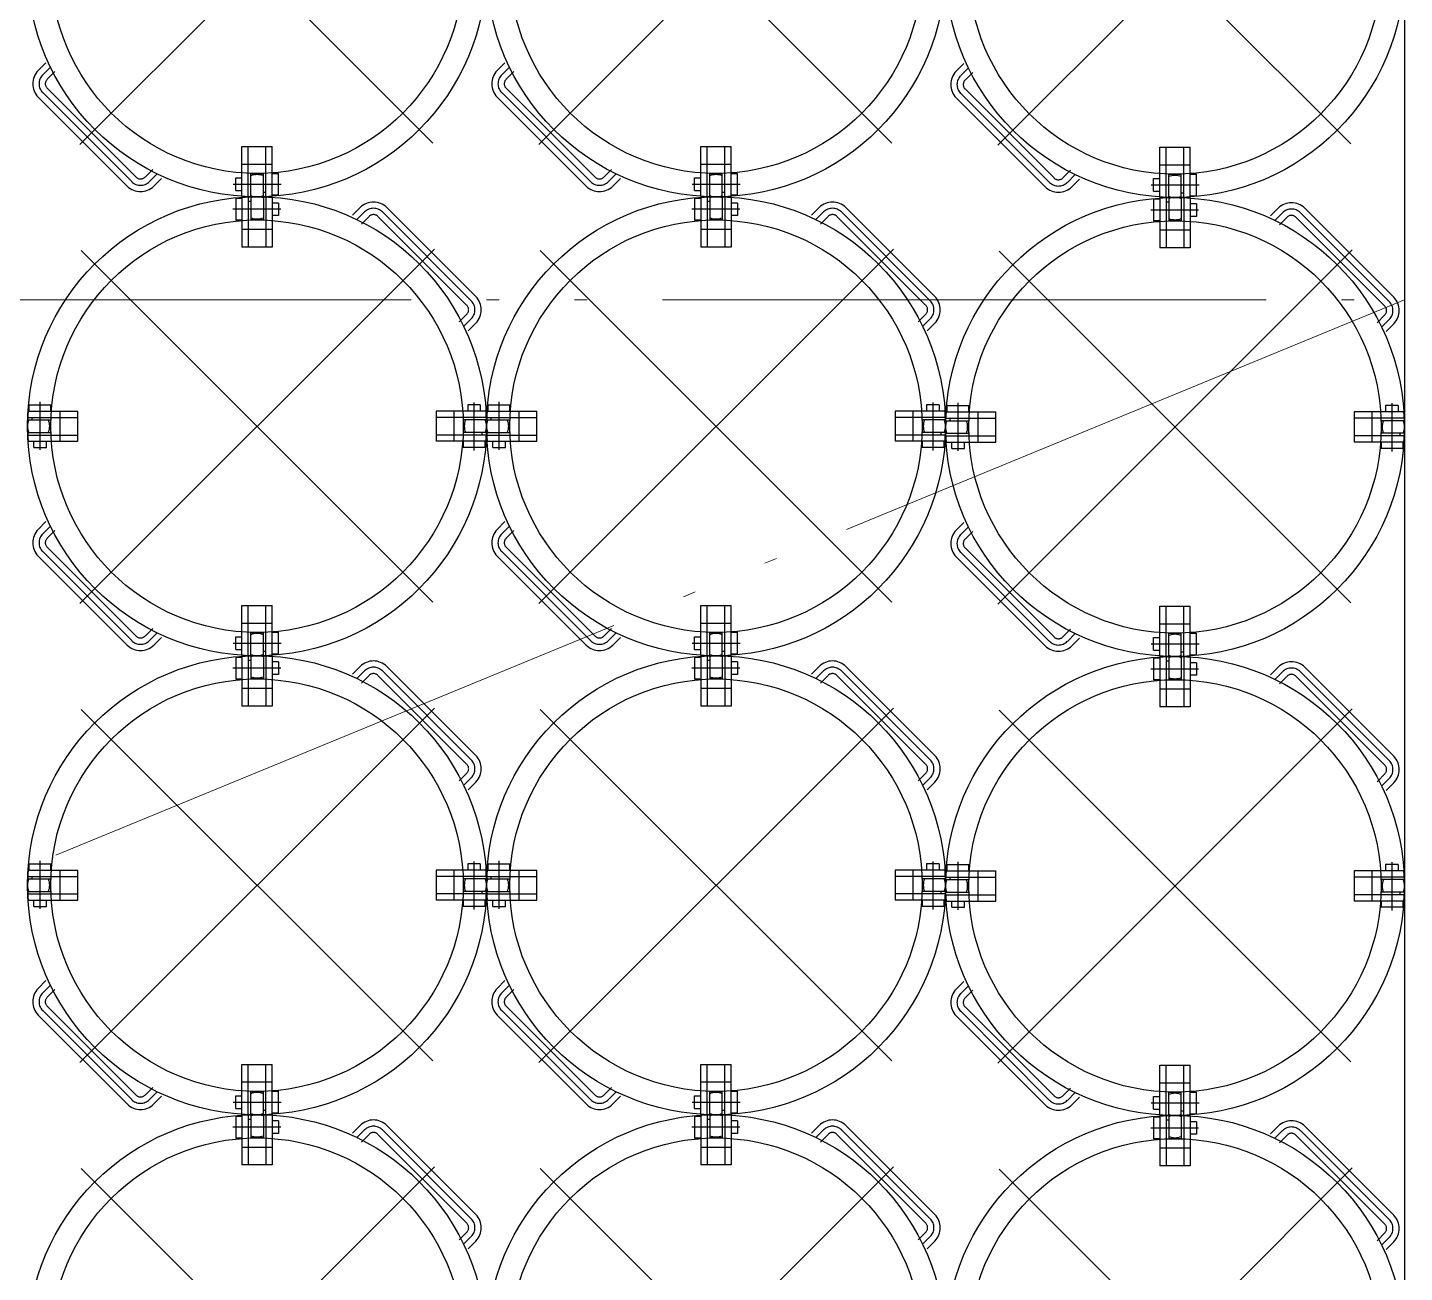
# Model space of a CAD drawing. Header units: millimetres. Extents: x 2185 to 8290, y 601 to 2456.
# Drawn here: x 6667.5 to 6678.45, y 1484.63 to 1494.53 of the extents above; entities that cross this region are included whole.
import ezdxf

# ---------------------------------------------------------------- set-up
doc = ezdxf.new("R2010")
doc.units = ezdxf.units.MM
doc.linetypes.add('ACAD_ISO05W100', pattern=[33, 24, -3, 0, -3, 0, -3])
doc.linetypes.add('CENTER2', pattern=[28.575, 19.05, -3.175, 3.175, -3.175])
doc.layers.add('НОВЫЙ', color=7, linetype='Continuous')
doc.layers.add('ТХ', color=7, linetype='Continuous')
doc.layers.add('размеры', color=82, linetype='Continuous', lineweight=25)

msp = doc.modelspace()

# ---------------------------------------------------------------- linework, layer by layer
at = {"layer": 'НОВЫЙ', "color": 3, "linetype": 'CENTER2'}
for p, q in [((6667.915, 1493.598), (6670.735, 1496.417)), ((6670.723, 1493.61), (6667.927, 1496.406)), ((6671.565, 1493.598), (6674.385, 1496.417)), ((6674.373, 1493.61), (6671.577, 1496.406)), ((6675.215, 1493.592), (6678.035, 1496.411)), ((6678.023, 1493.603), (6675.227, 1496.4)), ((6667.915, 1489.948), (6670.735, 1492.767)), ((6670.723, 1489.96), (6667.927, 1492.756)), ((6671.565, 1489.948), (6674.385, 1492.767)), ((6674.373, 1489.96), (6671.577, 1492.756)), ((6675.215, 1489.942), (6678.035, 1492.761)), ((6678.023, 1489.953), (6675.227, 1492.75)), ((6667.915, 1486.298), (6670.735, 1489.117)), ((6670.723, 1486.31), (6667.927, 1489.106)), ((6671.565, 1486.298), (6674.385, 1489.117)), ((6674.373, 1486.31), (6671.577, 1489.106)), ((6675.215, 1486.292), (6678.035, 1489.111)), ((6678.023, 1486.303), (6675.227, 1489.1)), ((6667.915, 1482.648), (6670.735, 1485.467)), ((6670.723, 1482.66), (6667.927, 1485.456)), ((6671.565, 1482.648), (6674.385, 1485.467)), ((6674.373, 1482.66), (6671.577, 1485.456)), ((6675.215, 1482.642), (6678.035, 1485.461)), ((6678.023, 1482.653), (6675.227, 1485.45))]:
    msp.add_line(p, q, dxfattribs=at)
at = {"layer": 'НОВЫЙ', "color": 121, "linetype": 'CENTER2', "ltscale": 0.5}
for p, q in [((6667.585, 1494.187), (6667.646, 1494.249)), ((6671.235, 1494.187), (6671.296, 1494.249)), ((6674.885, 1494.181), (6674.946, 1494.242)), ((6667.621, 1494.152), (6667.682, 1494.213)), ((6667.656, 1494.117), (6667.717, 1494.178)), ((6671.271, 1494.152), (6671.332, 1494.213)), ((6671.306, 1494.117), (6671.367, 1494.178)), ((6674.921, 1494.146), (6674.982, 1494.207)), ((6674.956, 1494.111), (6675.017, 1494.172)), ((6668.363, 1493.339), (6667.656, 1494.046)), ((6672.013, 1493.339), (6671.306, 1494.046)), ((6675.663, 1493.333), (6674.956, 1494.04)), ((6668.292, 1493.268), (6667.585, 1493.975)), ((6668.328, 1493.304), (6667.621, 1494.011)), ((6671.942, 1493.268), (6671.235, 1493.975)), ((6671.978, 1493.304), (6671.271, 1494.011)), ((6675.592, 1493.262), (6674.885, 1493.969)), ((6675.628, 1493.297), (6674.921, 1494.005)), ((6668.434, 1493.339), (6668.495, 1493.4)), ((6668.469, 1493.304), (6668.53, 1493.365)), ((6672.084, 1493.339), (6672.145, 1493.4)), ((6672.119, 1493.304), (6672.18, 1493.365)), ((6675.734, 1493.333), (6675.795, 1493.394)), ((6668.504, 1493.268), (6668.566, 1493.329)), ((6672.154, 1493.268), (6672.216, 1493.329)), ((6675.769, 1493.297), (6675.83, 1493.359)), ((6675.804, 1493.262), (6675.866, 1493.323)), ((6670.145, 1493.097), (6670.084, 1493.036)), ((6670.18, 1493.062), (6670.119, 1493.001)), ((6671.029, 1492.355), (6670.322, 1493.062)), ((6671.064, 1492.39), (6670.357, 1493.097)), ((6673.795, 1493.097), (6673.734, 1493.036)), ((6673.83, 1493.062), (6673.769, 1493.001)), ((6674.679, 1492.355), (6673.972, 1493.062)), ((6674.714, 1492.39), (6674.007, 1493.097)), ((6677.445, 1493.091), (6677.384, 1493.03)), ((6677.48, 1493.056), (6677.419, 1492.995)), ((6678.329, 1492.349), (6677.622, 1493.056)), ((6678.364, 1492.384), (6677.657, 1493.091)), ((6670.216, 1493.026), (6670.155, 1492.965)), ((6670.994, 1492.319), (6670.286, 1493.026)), ((6673.866, 1493.026), (6673.805, 1492.965)), ((6674.644, 1492.319), (6673.936, 1493.026)), ((6677.516, 1493.02), (6677.455, 1492.959)), ((6678.294, 1492.313), (6677.586, 1493.02)), ((6670.994, 1492.249), (6670.932, 1492.187)), ((6671.029, 1492.213), (6670.968, 1492.152)), ((6671.064, 1492.178), (6671.003, 1492.117)), ((6674.644, 1492.249), (6674.582, 1492.187)), ((6674.679, 1492.213), (6674.618, 1492.152)), ((6674.714, 1492.178), (6674.653, 1492.117)), ((6678.294, 1492.243), (6678.232, 1492.181)), ((6678.329, 1492.207), (6678.268, 1492.146)), ((6678.364, 1492.172), (6678.303, 1492.111)), ((6667.585, 1490.537), (6667.646, 1490.599)), ((6667.621, 1490.502), (6667.682, 1490.563)), ((6667.656, 1490.467), (6667.717, 1490.528)), ((6671.235, 1490.537), (6671.296, 1490.599)), ((6671.271, 1490.502), (6671.332, 1490.563)), ((6671.306, 1490.467), (6671.367, 1490.528)), ((6674.885, 1490.531), (6674.946, 1490.592)), ((6674.921, 1490.496), (6674.982, 1490.557)), ((6674.956, 1490.461), (6675.017, 1490.522)), ((6668.292, 1489.618), (6667.585, 1490.325)), ((6668.328, 1489.654), (6667.621, 1490.361)), ((6668.363, 1489.689), (6667.656, 1490.396)), ((6671.942, 1489.618), (6671.235, 1490.325)), ((6671.978, 1489.654), (6671.271, 1490.361)), ((6672.013, 1489.689), (6671.306, 1490.396)), ((6675.592, 1489.612), (6674.885, 1490.319)), ((6675.628, 1489.647), (6674.921, 1490.355)), ((6675.663, 1489.683), (6674.956, 1490.39)), ((6668.434, 1489.689), (6668.495, 1489.75)), ((6672.084, 1489.689), (6672.145, 1489.75)), ((6668.469, 1489.654), (6668.53, 1489.715)), ((6668.504, 1489.618), (6668.566, 1489.679)), ((6672.119, 1489.654), (6672.18, 1489.715)), ((6672.154, 1489.618), (6672.216, 1489.679)), ((6675.734, 1489.683), (6675.795, 1489.744)), ((6675.769, 1489.647), (6675.83, 1489.709)), ((6675.804, 1489.612), (6675.866, 1489.673)), ((6670.145, 1489.447), (6670.084, 1489.386)), ((6671.064, 1488.74), (6670.357, 1489.447)), ((6673.795, 1489.447), (6673.734, 1489.386)), ((6674.714, 1488.74), (6674.007, 1489.447)), ((6677.445, 1489.441), (6677.384, 1489.38)), ((6678.364, 1488.734), (6677.657, 1489.441)), ((6670.18, 1489.412), (6670.119, 1489.351)), ((6670.216, 1489.376), (6670.155, 1489.315)), ((6670.994, 1488.669), (6670.286, 1489.376)), ((6671.029, 1488.705), (6670.322, 1489.412)), ((6673.83, 1489.412), (6673.769, 1489.351)), ((6673.866, 1489.376), (6673.805, 1489.315)), ((6674.644, 1488.669), (6673.936, 1489.376)), ((6674.679, 1488.705), (6673.972, 1489.412)), ((6677.48, 1489.406), (6677.419, 1489.345)), ((6677.516, 1489.37), (6677.455, 1489.309)), ((6678.294, 1488.663), (6677.586, 1489.37)), ((6678.329, 1488.699), (6677.622, 1489.406)), ((6670.994, 1488.599), (6670.932, 1488.537)), ((6671.029, 1488.563), (6670.968, 1488.502)), ((6674.644, 1488.599), (6674.582, 1488.537)), ((6674.679, 1488.563), (6674.618, 1488.502)), ((6678.294, 1488.593), (6678.232, 1488.531)), ((6678.329, 1488.557), (6678.268, 1488.496)), ((6671.064, 1488.528), (6671.003, 1488.467)), ((6674.714, 1488.528), (6674.653, 1488.467)), ((6678.364, 1488.522), (6678.303, 1488.461)), ((6667.585, 1486.887), (6667.646, 1486.949)), ((6667.621, 1486.852), (6667.682, 1486.913)), ((6671.235, 1486.887), (6671.296, 1486.949)), ((6671.271, 1486.852), (6671.332, 1486.913)), ((6674.885, 1486.881), (6674.946, 1486.942)), ((6674.921, 1486.846), (6674.982, 1486.907)), ((6667.656, 1486.817), (6667.717, 1486.878)), ((6671.306, 1486.817), (6671.367, 1486.878)), ((6674.956, 1486.811), (6675.017, 1486.872)), ((6668.328, 1486.004), (6667.621, 1486.711)), ((6668.363, 1486.039), (6667.656, 1486.746)), ((6671.978, 1486.004), (6671.271, 1486.711)), ((6672.013, 1486.039), (6671.306, 1486.746)), ((6675.628, 1485.997), (6674.921, 1486.705)), ((6675.663, 1486.033), (6674.956, 1486.74)), ((6668.292, 1485.968), (6667.585, 1486.675)), ((6671.942, 1485.968), (6671.235, 1486.675)), ((6675.592, 1485.962), (6674.885, 1486.669)), ((6668.434, 1486.039), (6668.495, 1486.1)), ((6668.469, 1486.004), (6668.53, 1486.065)), ((6668.504, 1485.968), (6668.566, 1486.029)), ((6672.084, 1486.039), (6672.145, 1486.1)), ((6672.119, 1486.004), (6672.18, 1486.065)), ((6672.154, 1485.968), (6672.216, 1486.029)), ((6675.734, 1486.033), (6675.795, 1486.094)), ((6675.769, 1485.997), (6675.83, 1486.059)), ((6675.804, 1485.962), (6675.866, 1486.023)), ((6670.145, 1485.797), (6670.084, 1485.736)), ((6670.18, 1485.762), (6670.119, 1485.701)), ((6670.216, 1485.726), (6670.155, 1485.665)), ((6670.994, 1485.019), (6670.286, 1485.726)), ((6671.029, 1485.055), (6670.322, 1485.762)), ((6671.064, 1485.09), (6670.357, 1485.797)), ((6673.795, 1485.797), (6673.734, 1485.736)), ((6673.83, 1485.762), (6673.769, 1485.701)), ((6673.866, 1485.726), (6673.805, 1485.665)), ((6674.644, 1485.019), (6673.936, 1485.726)), ((6674.679, 1485.055), (6673.972, 1485.762)), ((6674.714, 1485.09), (6674.007, 1485.797)), ((6677.445, 1485.791), (6677.384, 1485.73)), ((6677.48, 1485.756), (6677.419, 1485.695)), ((6677.516, 1485.72), (6677.455, 1485.659)), ((6678.294, 1485.013), (6677.586, 1485.72)), ((6678.329, 1485.049), (6677.622, 1485.756)), ((6678.364, 1485.084), (6677.657, 1485.791)), ((6670.994, 1484.949), (6670.932, 1484.887)), ((6674.644, 1484.949), (6674.582, 1484.887)), ((6678.294, 1484.943), (6678.232, 1484.881)), ((6671.029, 1484.913), (6670.968, 1484.852)), ((6671.064, 1484.878), (6671.003, 1484.817)), ((6674.679, 1484.913), (6674.618, 1484.852)), ((6674.714, 1484.878), (6674.653, 1484.817)), ((6678.329, 1484.907), (6678.268, 1484.846)), ((6678.364, 1484.872), (6678.303, 1484.811))]:
    msp.add_line(p, q, dxfattribs=at)
at = {"layer": 'НОВЫЙ', "color": 121, "linetype": 'CENTER2', "ltscale": 0.1}
for p, q in [((6669.136, 1493.283), (6669.518, 1493.283)), ((6672.786, 1493.283), (6673.168, 1493.283)), ((6676.436, 1493.277), (6676.818, 1493.277)), ((6669.513, 1493.083), (6669.132, 1493.083)), ((6673.163, 1493.083), (6672.782, 1493.083)), ((6676.813, 1493.077), (6676.432, 1493.077)), ((6667.6, 1491.169), (6667.6, 1491.551)), ((6671.05, 1491.546), (6671.05, 1491.165)), ((6671.25, 1491.169), (6671.25, 1491.551)), ((6674.7, 1491.546), (6674.7, 1491.165)), ((6674.9, 1491.163), (6674.9, 1491.545)), ((6678.35, 1491.54), (6678.35, 1491.158)), ((6669.136, 1489.633), (6669.518, 1489.633)), ((6672.786, 1489.633), (6673.168, 1489.633)), ((6676.436, 1489.627), (6676.818, 1489.627)), ((6669.513, 1489.433), (6669.132, 1489.433)), ((6673.163, 1489.433), (6672.782, 1489.433)), ((6676.813, 1489.427), (6676.432, 1489.427)), ((6667.6, 1487.519), (6667.6, 1487.901)), ((6671.05, 1487.896), (6671.05, 1487.515)), ((6671.25, 1487.519), (6671.25, 1487.901)), ((6674.7, 1487.896), (6674.7, 1487.515)), ((6674.9, 1487.513), (6674.9, 1487.895)), ((6678.35, 1487.89), (6678.35, 1487.508)), ((6669.136, 1485.983), (6669.518, 1485.983)), ((6672.786, 1485.983), (6673.168, 1485.983)), ((6676.436, 1485.977), (6676.818, 1485.977)), ((6669.513, 1485.783), (6669.132, 1485.783)), ((6673.163, 1485.783), (6672.782, 1485.783)), ((6676.813, 1485.777), (6676.432, 1485.777))]:
    msp.add_line(p, q, dxfattribs=at)
at = {"layer": 'НОВЫЙ', "color": 121, "linetype": 'CENTER2', "ltscale": 0.5}
for centre, radius, start, end in [((6667.691, 1494.081), 0.15, 135, 225), ((6667.691, 1494.081), 0.1, 135, 225), ((6671.341, 1494.081), 0.15, 135, 225), ((6671.341, 1494.081), 0.1, 135, 225), ((6674.991, 1494.075), 0.15, 135, 225), ((6674.991, 1494.075), 0.1, 135, 225), ((6667.691, 1494.081), 0.05, 135, 225), ((6671.341, 1494.081), 0.05, 135, 225), ((6674.991, 1494.075), 0.05, 135, 225), ((6668.398, 1493.374), 0.15, 225, 315), ((6668.398, 1493.374), 0.1, 225, 315), ((6668.398, 1493.374), 0.05, 225, 315), ((6672.048, 1493.374), 0.15, 225, 315), ((6672.048, 1493.374), 0.1, 225, 315), ((6672.048, 1493.374), 0.05, 225, 315), ((6675.698, 1493.368), 0.15, 225, 315), ((6675.698, 1493.368), 0.1, 225, 315), ((6675.698, 1493.368), 0.05, 225, 315), ((6670.251, 1492.991), 0.15, 45, 135), ((6673.901, 1492.991), 0.15, 45, 135), ((6670.251, 1492.991), 0.1, 45, 135), ((6670.251, 1492.991), 0.05, 45, 135), ((6673.901, 1492.991), 0.1, 45, 135), ((6673.901, 1492.991), 0.05, 45, 135), ((6677.551, 1492.985), 0.15, 45, 135), ((6677.551, 1492.985), 0.1, 45, 135), ((6677.551, 1492.985), 0.05, 45, 135), ((6670.958, 1492.284), 0.15, 315, 45), ((6674.608, 1492.284), 0.15, 315, 45), ((6678.258, 1492.278), 0.15, 315, 45), ((6670.958, 1492.284), 0.05, 315, 45), ((6670.958, 1492.284), 0.1, 315, 45), ((6674.608, 1492.284), 0.05, 315, 45), ((6674.608, 1492.284), 0.1, 315, 45), ((6678.258, 1492.278), 0.05, 315, 45), ((6678.258, 1492.278), 0.1, 315, 45), ((6667.691, 1490.431), 0.15, 135, 225), ((6671.341, 1490.431), 0.15, 135, 225), ((6674.991, 1490.425), 0.15, 135, 225), ((6667.691, 1490.431), 0.1, 135, 225), ((6667.691, 1490.431), 0.05, 135, 225), ((6671.341, 1490.431), 0.1, 135, 225), ((6671.341, 1490.431), 0.05, 135, 225), ((6674.991, 1490.425), 0.1, 135, 225), ((6674.991, 1490.425), 0.05, 135, 225), ((6668.398, 1489.724), 0.1, 225, 315), ((6668.398, 1489.724), 0.05, 225, 315), ((6672.048, 1489.724), 0.1, 225, 315), ((6672.048, 1489.724), 0.05, 225, 315), ((6675.698, 1489.718), 0.1, 225, 315), ((6675.698, 1489.718), 0.05, 225, 315), ((6668.398, 1489.724), 0.15, 225, 315), ((6672.048, 1489.724), 0.15, 225, 315), ((6675.698, 1489.718), 0.15, 225, 315), ((6670.251, 1489.341), 0.15, 45, 135), ((6670.251, 1489.341), 0.1, 45, 135), ((6673.901, 1489.341), 0.15, 45, 135), ((6673.901, 1489.341), 0.1, 45, 135), ((6677.551, 1489.335), 0.15, 45, 135), ((6677.551, 1489.335), 0.1, 45, 135), ((6670.251, 1489.341), 0.05, 45, 135), ((6673.901, 1489.341), 0.05, 45, 135), ((6677.551, 1489.335), 0.05, 45, 135), ((6670.958, 1488.634), 0.05, 315, 45), ((6670.958, 1488.634), 0.1, 315, 45), ((6670.958, 1488.634), 0.15, 315, 45), ((6674.608, 1488.634), 0.05, 315, 45), ((6674.608, 1488.634), 0.1, 315, 45), ((6674.608, 1488.634), 0.15, 315, 45), ((6678.258, 1488.628), 0.05, 315, 45), ((6678.258, 1488.628), 0.1, 315, 45), ((6678.258, 1488.628), 0.15, 315, 45), ((6667.691, 1486.781), 0.15, 135, 225), ((6667.691, 1486.781), 0.1, 135, 225), ((6667.691, 1486.781), 0.05, 135, 225), ((6671.341, 1486.781), 0.15, 135, 225), ((6671.341, 1486.781), 0.1, 135, 225), ((6671.341, 1486.781), 0.05, 135, 225), ((6674.991, 1486.775), 0.15, 135, 225), ((6674.991, 1486.775), 0.1, 135, 225), ((6674.991, 1486.775), 0.05, 135, 225), ((6668.398, 1486.074), 0.05, 225, 315), ((6672.048, 1486.074), 0.05, 225, 315), ((6675.698, 1486.068), 0.05, 225, 315), ((6668.398, 1486.074), 0.15, 225, 315), ((6668.398, 1486.074), 0.1, 225, 315), ((6672.048, 1486.074), 0.15, 225, 315), ((6672.048, 1486.074), 0.1, 225, 315), ((6675.698, 1486.068), 0.15, 225, 315), ((6675.698, 1486.068), 0.1, 225, 315), ((6670.251, 1485.691), 0.15, 45, 135), ((6673.901, 1485.691), 0.15, 45, 135), ((6677.551, 1485.685), 0.15, 45, 135), ((6670.251, 1485.691), 0.1, 45, 135), ((6670.251, 1485.691), 0.05, 45, 135), ((6673.901, 1485.691), 0.1, 45, 135), ((6673.901, 1485.691), 0.05, 45, 135), ((6677.551, 1485.685), 0.1, 45, 135), ((6677.551, 1485.685), 0.05, 45, 135), ((6670.958, 1484.984), 0.1, 315, 45), ((6670.958, 1484.984), 0.15, 315, 45), ((6674.608, 1484.984), 0.1, 315, 45), ((6674.608, 1484.984), 0.15, 315, 45), ((6678.258, 1484.978), 0.1, 315, 45), ((6678.258, 1484.978), 0.15, 315, 45), ((6670.958, 1484.984), 0.05, 315, 45), ((6674.608, 1484.984), 0.05, 315, 45), ((6678.258, 1484.978), 0.05, 315, 45)]:
    msp.add_arc(centre, radius, start, end, dxfattribs=at)
at = {"layer": 'размеры', "color": 3, "linetype": 'ACAD_ISO05W100', "lineweight": 5, "ltscale": 0.2}
for p, q in [((6590.95, 1492.363), (6678.45, 1492.363)), ((6678.45, 1492.363), (6590.95, 1456.333))]:
    msp.add_line(p, q, dxfattribs=at)
at = {"layer": 'ТХ', "color": 3, "ltscale": 0.2}
msp.add_line((6678.45, 1500.483), (6678.45, 1457.683), dxfattribs=at)
at = {"layer": 'ТХ', "color": 121, "ltscale": 0.6}
for p, q in [((6669.205, 1493.583), (6669.445, 1493.583)), ((6669.205, 1493.187), (6669.205, 1493.583)), ((6669.255, 1493.184), (6669.255, 1493.583)), ((6669.395, 1493.184), (6669.395, 1493.583)), ((6669.445, 1493.187), (6669.445, 1493.583)), ((6672.855, 1493.583), (6673.095, 1493.583)), ((6672.855, 1493.187), (6672.855, 1493.583)), ((6672.905, 1493.184), (6672.905, 1493.583)), ((6673.045, 1493.184), (6673.045, 1493.583)), ((6673.095, 1493.187), (6673.095, 1493.583)), ((6676.505, 1493.577), (6676.745, 1493.577)), ((6676.505, 1493.181), (6676.505, 1493.577)), ((6676.555, 1493.178), (6676.555, 1493.577)), ((6676.695, 1493.178), (6676.695, 1493.577)), ((6676.745, 1493.181), (6676.745, 1493.577)), ((6669.205, 1493.443), (6669.445, 1493.443)), ((6669.275, 1493.368), (6669.375, 1493.368)), ((6669.275, 1493.183), (6669.275, 1493.368)), ((6669.375, 1493.183), (6669.375, 1493.368)), ((6669.445, 1493.369), (6669.495, 1493.369)), ((6669.495, 1493.197), (6669.495, 1493.369)), ((6672.855, 1493.443), (6673.095, 1493.443)), ((6672.925, 1493.368), (6673.025, 1493.368)), ((6672.925, 1493.183), (6672.925, 1493.368)), ((6673.025, 1493.183), (6673.025, 1493.368)), ((6673.095, 1493.369), (6673.145, 1493.369)), ((6673.145, 1493.197), (6673.145, 1493.369)), ((6676.505, 1493.437), (6676.745, 1493.437)), ((6676.575, 1493.362), (6676.675, 1493.362)), ((6676.575, 1493.177), (6676.575, 1493.362)), ((6676.675, 1493.177), (6676.675, 1493.362)), ((6676.745, 1493.363), (6676.795, 1493.363)), ((6676.795, 1493.191), (6676.795, 1493.363)), ((6669.155, 1493.333), (6669.205, 1493.333)), ((6669.155, 1493.233), (6669.155, 1493.333)), ((6672.805, 1493.333), (6672.855, 1493.333)), ((6672.805, 1493.233), (6672.805, 1493.333)), ((6676.455, 1493.327), (6676.505, 1493.327)), ((6676.455, 1493.227), (6676.455, 1493.327)), ((6669.155, 1493.233), (6669.205, 1493.233)), ((6669.155, 1493.169), (6669.155, 1492.997)), ((6669.205, 1493.169), (6669.155, 1493.169)), ((6669.205, 1493.179), (6669.205, 1492.783)), ((6669.255, 1493.181), (6669.255, 1492.783)), ((6669.275, 1493.145), (6669.255, 1493.145)), ((6669.275, 1493.183), (6669.275, 1492.998)), ((6669.375, 1493.22), (6669.395, 1493.22)), ((6669.375, 1493.183), (6669.375, 1492.998)), ((6669.395, 1493.181), (6669.395, 1492.783)), ((6669.445, 1493.197), (6669.495, 1493.197)), ((6669.445, 1493.179), (6669.445, 1492.783)), ((6672.805, 1493.233), (6672.855, 1493.233)), ((6672.805, 1493.169), (6672.805, 1492.997)), ((6672.855, 1493.169), (6672.805, 1493.169)), ((6672.855, 1493.179), (6672.855, 1492.783)), ((6672.905, 1493.181), (6672.905, 1492.783)), ((6672.925, 1493.145), (6672.905, 1493.145)), ((6672.925, 1493.183), (6672.925, 1492.998)), ((6673.025, 1493.22), (6673.045, 1493.22)), ((6673.025, 1493.183), (6673.025, 1492.998)), ((6673.045, 1493.181), (6673.045, 1492.783)), ((6673.095, 1493.197), (6673.145, 1493.197)), ((6673.095, 1493.179), (6673.095, 1492.783)), ((6676.455, 1493.227), (6676.505, 1493.227)), ((6676.455, 1493.163), (6676.455, 1492.991)), ((6676.505, 1493.163), (6676.455, 1493.163)), ((6676.505, 1493.173), (6676.505, 1492.777)), ((6676.555, 1493.175), (6676.555, 1492.777)), ((6676.575, 1493.177), (6676.575, 1492.992)), ((6676.675, 1493.214), (6676.695, 1493.214)), ((6676.675, 1493.177), (6676.675, 1492.992)), ((6676.695, 1493.175), (6676.695, 1492.777)), ((6676.745, 1493.191), (6676.795, 1493.191)), ((6676.745, 1493.173), (6676.745, 1492.777)), ((6669.495, 1493.133), (6669.445, 1493.133)), ((6669.495, 1493.033), (6669.445, 1493.033)), ((6669.495, 1493.133), (6669.495, 1493.033)), ((6673.145, 1493.133), (6673.095, 1493.133)), ((6673.145, 1493.033), (6673.095, 1493.033)), ((6673.145, 1493.133), (6673.145, 1493.033)), ((6676.575, 1493.139), (6676.555, 1493.139)), ((6676.795, 1493.127), (6676.745, 1493.127)), ((6676.795, 1493.127), (6676.795, 1493.027)), ((6669.205, 1492.997), (6669.155, 1492.997)), ((6669.445, 1492.923), (6669.205, 1492.923)), ((6669.375, 1492.998), (6669.275, 1492.998)), ((6672.855, 1492.997), (6672.805, 1492.997)), ((6673.095, 1492.923), (6672.855, 1492.923)), ((6673.025, 1492.998), (6672.925, 1492.998)), ((6676.505, 1492.991), (6676.455, 1492.991)), ((6676.675, 1492.992), (6676.575, 1492.992)), ((6676.795, 1493.027), (6676.745, 1493.027)), ((6676.745, 1492.917), (6676.505, 1492.917)), ((6669.445, 1492.783), (6669.205, 1492.783)), ((6673.095, 1492.783), (6672.855, 1492.783)), ((6676.745, 1492.777), (6676.505, 1492.777)), ((6667.514, 1491.528), (6667.686, 1491.528)), ((6667.514, 1491.478), (6667.514, 1491.528)), ((6667.686, 1491.478), (6667.686, 1491.528)), ((6671, 1491.528), (6671, 1491.478)), ((6671.1, 1491.528), (6671, 1491.528)), ((6671.1, 1491.528), (6671.1, 1491.478)), ((6671.164, 1491.528), (6671.336, 1491.528)), ((6671.164, 1491.478), (6671.164, 1491.528)), ((6671.336, 1491.478), (6671.336, 1491.528)), ((6674.65, 1491.528), (6674.65, 1491.478)), ((6674.75, 1491.528), (6674.65, 1491.528)), ((6674.75, 1491.528), (6674.75, 1491.478)), ((6674.814, 1491.522), (6674.986, 1491.522)), ((6674.814, 1491.472), (6674.814, 1491.522)), ((6674.986, 1491.472), (6674.986, 1491.522)), ((6678.3, 1491.522), (6678.3, 1491.472)), ((6678.4, 1491.522), (6678.3, 1491.522)), ((6678.4, 1491.522), (6678.4, 1491.472)), ((6667.5, 1491.408), (6667.685, 1491.408)), ((6667.501, 1491.428), (6667.9, 1491.428)), ((6667.504, 1491.478), (6667.9, 1491.478)), ((6667.537, 1491.408), (6667.537, 1491.428)), ((6667.685, 1491.308), (6667.685, 1491.408)), ((6667.76, 1491.238), (6667.76, 1491.478)), ((6667.9, 1491.238), (6667.9, 1491.478)), ((6670.75, 1491.478), (6670.75, 1491.238)), ((6671.146, 1491.478), (6670.75, 1491.478)), ((6671.148, 1491.428), (6670.75, 1491.428)), ((6670.89, 1491.478), (6670.89, 1491.238)), ((6670.965, 1491.408), (6670.965, 1491.308)), ((6671.15, 1491.408), (6670.965, 1491.408)), ((6671.15, 1491.408), (6671.335, 1491.408)), ((6671.151, 1491.428), (6671.55, 1491.428)), ((6671.154, 1491.478), (6671.55, 1491.478)), ((6671.187, 1491.408), (6671.187, 1491.428)), ((6671.335, 1491.308), (6671.335, 1491.408)), ((6671.41, 1491.238), (6671.41, 1491.478)), ((6671.55, 1491.238), (6671.55, 1491.478)), ((6674.4, 1491.478), (6674.4, 1491.238)), ((6674.796, 1491.478), (6674.4, 1491.478)), ((6674.798, 1491.428), (6674.4, 1491.428)), ((6674.54, 1491.478), (6674.54, 1491.238)), ((6674.615, 1491.408), (6674.615, 1491.308)), ((6674.8, 1491.408), (6674.615, 1491.408)), ((6674.8, 1491.402), (6674.985, 1491.402)), ((6674.801, 1491.422), (6675.2, 1491.422)), ((6674.804, 1491.472), (6675.2, 1491.472)), ((6674.837, 1491.402), (6674.837, 1491.422)), ((6674.985, 1491.302), (6674.985, 1491.402)), ((6675.06, 1491.232), (6675.06, 1491.472)), ((6675.2, 1491.232), (6675.2, 1491.472)), ((6678.05, 1491.472), (6678.05, 1491.232)), ((6678.446, 1491.472), (6678.05, 1491.472)), ((6678.448, 1491.422), (6678.05, 1491.422)), ((6678.19, 1491.472), (6678.19, 1491.232)), ((6678.265, 1491.402), (6678.265, 1491.302)), ((6678.45, 1491.402), (6678.265, 1491.402)), ((6667.5, 1491.308), (6667.685, 1491.308)), ((6667.501, 1491.288), (6667.9, 1491.288)), ((6671.148, 1491.288), (6670.75, 1491.288)), ((6671.15, 1491.308), (6670.965, 1491.308)), ((6671.112, 1491.308), (6671.112, 1491.288)), ((6671.15, 1491.308), (6671.335, 1491.308)), ((6671.151, 1491.288), (6671.55, 1491.288)), ((6674.798, 1491.288), (6674.4, 1491.288)), ((6674.8, 1491.308), (6674.615, 1491.308)), ((6674.762, 1491.308), (6674.762, 1491.288)), ((6674.8, 1491.302), (6674.985, 1491.302)), ((6674.801, 1491.282), (6675.2, 1491.282)), ((6678.448, 1491.282), (6678.05, 1491.282)), ((6678.45, 1491.302), (6678.265, 1491.302)), ((6678.412, 1491.302), (6678.412, 1491.282)), ((6667.504, 1491.238), (6667.9, 1491.238)), ((6667.55, 1491.188), (6667.55, 1491.238)), ((6667.55, 1491.188), (6667.65, 1491.188)), ((6667.65, 1491.188), (6667.65, 1491.238)), ((6671.146, 1491.238), (6670.75, 1491.238)), ((6670.964, 1491.238), (6670.964, 1491.188)), ((6671.136, 1491.188), (6670.964, 1491.188)), ((6671.136, 1491.238), (6671.136, 1491.188)), ((6671.154, 1491.238), (6671.55, 1491.238)), ((6671.2, 1491.188), (6671.2, 1491.238)), ((6671.2, 1491.188), (6671.3, 1491.188)), ((6671.3, 1491.188), (6671.3, 1491.238)), ((6674.796, 1491.238), (6674.4, 1491.238)), ((6674.614, 1491.238), (6674.614, 1491.188)), ((6674.786, 1491.188), (6674.614, 1491.188)), ((6674.786, 1491.238), (6674.786, 1491.188)), ((6674.804, 1491.232), (6675.2, 1491.232)), ((6674.85, 1491.182), (6674.85, 1491.232)), ((6674.85, 1491.182), (6674.95, 1491.182)), ((6674.95, 1491.182), (6674.95, 1491.232)), ((6678.446, 1491.232), (6678.05, 1491.232)), ((6678.264, 1491.232), (6678.264, 1491.182)), ((6678.436, 1491.182), (6678.264, 1491.182)), ((6678.436, 1491.232), (6678.436, 1491.182)), ((6669.205, 1489.933), (6669.445, 1489.933)), ((6669.205, 1489.537), (6669.205, 1489.933)), ((6669.255, 1489.534), (6669.255, 1489.933)), ((6669.395, 1489.534), (6669.395, 1489.933)), ((6669.445, 1489.537), (6669.445, 1489.933)), ((6672.855, 1489.933), (6673.095, 1489.933)), ((6672.855, 1489.537), (6672.855, 1489.933)), ((6672.905, 1489.534), (6672.905, 1489.933)), ((6673.045, 1489.534), (6673.045, 1489.933)), ((6673.095, 1489.537), (6673.095, 1489.933)), ((6676.505, 1489.927), (6676.745, 1489.927)), ((6676.505, 1489.531), (6676.505, 1489.927)), ((6676.555, 1489.528), (6676.555, 1489.927)), ((6676.695, 1489.528), (6676.695, 1489.927)), ((6676.745, 1489.531), (6676.745, 1489.927)), ((6669.205, 1489.793), (6669.445, 1489.793)), ((6672.855, 1489.793), (6673.095, 1489.793)), ((6676.505, 1489.787), (6676.745, 1489.787)), ((6669.155, 1489.683), (6669.205, 1489.683)), ((6669.155, 1489.583), (6669.155, 1489.683)), ((6669.275, 1489.718), (6669.375, 1489.718)), ((6669.275, 1489.533), (6669.275, 1489.718)), ((6669.375, 1489.533), (6669.375, 1489.718)), ((6669.445, 1489.719), (6669.495, 1489.719)), ((6669.495, 1489.547), (6669.495, 1489.719)), ((6672.805, 1489.683), (6672.855, 1489.683)), ((6672.805, 1489.583), (6672.805, 1489.683)), ((6672.925, 1489.718), (6673.025, 1489.718)), ((6672.925, 1489.533), (6672.925, 1489.718)), ((6673.025, 1489.533), (6673.025, 1489.718)), ((6673.095, 1489.719), (6673.145, 1489.719)), ((6673.145, 1489.547), (6673.145, 1489.719)), ((6676.455, 1489.677), (6676.505, 1489.677)), ((6676.455, 1489.577), (6676.455, 1489.677)), ((6676.575, 1489.712), (6676.675, 1489.712)), ((6676.575, 1489.527), (6676.575, 1489.712)), ((6676.675, 1489.527), (6676.675, 1489.712)), ((6676.745, 1489.713), (6676.795, 1489.713)), ((6676.795, 1489.541), (6676.795, 1489.713)), ((6669.155, 1489.583), (6669.205, 1489.583)), ((6669.205, 1489.529), (6669.205, 1489.133)), ((6669.255, 1489.531), (6669.255, 1489.133)), ((6669.275, 1489.533), (6669.275, 1489.348)), ((6669.375, 1489.57), (6669.395, 1489.57)), ((6669.375, 1489.533), (6669.375, 1489.348)), ((6669.395, 1489.531), (6669.395, 1489.133)), ((6669.445, 1489.547), (6669.495, 1489.547)), ((6669.445, 1489.529), (6669.445, 1489.133)), ((6672.805, 1489.583), (6672.855, 1489.583)), ((6672.855, 1489.529), (6672.855, 1489.133)), ((6672.905, 1489.531), (6672.905, 1489.133)), ((6672.925, 1489.533), (6672.925, 1489.348)), ((6673.025, 1489.57), (6673.045, 1489.57)), ((6673.025, 1489.533), (6673.025, 1489.348)), ((6673.045, 1489.531), (6673.045, 1489.133)), ((6673.095, 1489.547), (6673.145, 1489.547)), ((6673.095, 1489.529), (6673.095, 1489.133)), ((6676.455, 1489.577), (6676.505, 1489.577)), ((6676.675, 1489.564), (6676.695, 1489.564)), ((6676.745, 1489.541), (6676.795, 1489.541)), ((6669.155, 1489.519), (6669.155, 1489.347)), ((6669.205, 1489.519), (6669.155, 1489.519)), ((6669.275, 1489.495), (6669.255, 1489.495)), ((6669.495, 1489.483), (6669.445, 1489.483)), ((6669.495, 1489.483), (6669.495, 1489.383)), ((6672.805, 1489.519), (6672.805, 1489.347)), ((6672.855, 1489.519), (6672.805, 1489.519)), ((6672.925, 1489.495), (6672.905, 1489.495)), ((6673.145, 1489.483), (6673.095, 1489.483)), ((6673.145, 1489.483), (6673.145, 1489.383)), ((6676.455, 1489.513), (6676.455, 1489.341)), ((6676.505, 1489.513), (6676.455, 1489.513)), ((6676.505, 1489.523), (6676.505, 1489.127)), ((6676.555, 1489.525), (6676.555, 1489.127)), ((6676.575, 1489.489), (6676.555, 1489.489)), ((6676.575, 1489.527), (6676.575, 1489.342)), ((6676.675, 1489.527), (6676.675, 1489.342)), ((6676.695, 1489.525), (6676.695, 1489.127)), ((6676.745, 1489.523), (6676.745, 1489.127)), ((6676.795, 1489.477), (6676.745, 1489.477)), ((6676.795, 1489.477), (6676.795, 1489.377)), ((6669.205, 1489.347), (6669.155, 1489.347)), ((6669.375, 1489.348), (6669.275, 1489.348)), ((6669.495, 1489.383), (6669.445, 1489.383)), ((6672.855, 1489.347), (6672.805, 1489.347)), ((6673.025, 1489.348), (6672.925, 1489.348)), ((6673.145, 1489.383), (6673.095, 1489.383)), ((6676.505, 1489.341), (6676.455, 1489.341)), ((6676.675, 1489.342), (6676.575, 1489.342)), ((6676.795, 1489.377), (6676.745, 1489.377)), ((6669.445, 1489.273), (6669.205, 1489.273)), ((6673.095, 1489.273), (6672.855, 1489.273)), ((6676.745, 1489.267), (6676.505, 1489.267)), ((6669.445, 1489.133), (6669.205, 1489.133)), ((6673.095, 1489.133), (6672.855, 1489.133)), ((6676.745, 1489.127), (6676.505, 1489.127)), ((6667.501, 1487.778), (6667.9, 1487.778)), ((6667.504, 1487.828), (6667.9, 1487.828)), ((6667.514, 1487.878), (6667.686, 1487.878)), ((6667.514, 1487.828), (6667.514, 1487.878)), ((6667.537, 1487.758), (6667.537, 1487.778)), ((6667.686, 1487.828), (6667.686, 1487.878)), ((6667.76, 1487.588), (6667.76, 1487.828)), ((6667.9, 1487.588), (6667.9, 1487.828)), ((6670.75, 1487.828), (6670.75, 1487.588)), ((6671.146, 1487.828), (6670.75, 1487.828)), ((6671.148, 1487.778), (6670.75, 1487.778)), ((6670.89, 1487.828), (6670.89, 1487.588)), ((6671, 1487.878), (6671, 1487.828)), ((6671.1, 1487.878), (6671, 1487.878)), ((6671.1, 1487.878), (6671.1, 1487.828)), ((6671.151, 1487.778), (6671.55, 1487.778)), ((6671.154, 1487.828), (6671.55, 1487.828)), ((6671.164, 1487.878), (6671.336, 1487.878)), ((6671.164, 1487.828), (6671.164, 1487.878)), ((6671.187, 1487.758), (6671.187, 1487.778)), ((6671.336, 1487.828), (6671.336, 1487.878)), ((6671.41, 1487.588), (6671.41, 1487.828)), ((6671.55, 1487.588), (6671.55, 1487.828)), ((6674.4, 1487.828), (6674.4, 1487.588)), ((6674.796, 1487.828), (6674.4, 1487.828)), ((6674.798, 1487.778), (6674.4, 1487.778)), ((6674.54, 1487.828), (6674.54, 1487.588)), ((6674.65, 1487.878), (6674.65, 1487.828)), ((6674.75, 1487.878), (6674.65, 1487.878)), ((6674.75, 1487.878), (6674.75, 1487.828)), ((6674.804, 1487.822), (6675.2, 1487.822)), ((6674.814, 1487.872), (6674.986, 1487.872)), ((6674.814, 1487.822), (6674.814, 1487.872)), ((6674.986, 1487.822), (6674.986, 1487.872)), ((6675.06, 1487.582), (6675.06, 1487.822)), ((6675.2, 1487.582), (6675.2, 1487.822)), ((6678.05, 1487.822), (6678.05, 1487.582)), ((6678.446, 1487.822), (6678.05, 1487.822)), ((6678.19, 1487.822), (6678.19, 1487.582)), ((6678.3, 1487.872), (6678.3, 1487.822)), ((6678.4, 1487.872), (6678.3, 1487.872)), ((6678.4, 1487.872), (6678.4, 1487.822)), ((6667.5, 1487.758), (6667.685, 1487.758)), ((6667.685, 1487.658), (6667.685, 1487.758)), ((6670.965, 1487.758), (6670.965, 1487.658)), ((6671.15, 1487.758), (6670.965, 1487.758)), ((6671.15, 1487.758), (6671.335, 1487.758)), ((6671.335, 1487.658), (6671.335, 1487.758)), ((6674.615, 1487.758), (6674.615, 1487.658)), ((6674.8, 1487.758), (6674.615, 1487.758)), ((6674.8, 1487.752), (6674.985, 1487.752)), ((6674.801, 1487.772), (6675.2, 1487.772)), ((6674.837, 1487.752), (6674.837, 1487.772)), ((6674.985, 1487.652), (6674.985, 1487.752)), ((6678.448, 1487.772), (6678.05, 1487.772)), ((6678.265, 1487.752), (6678.265, 1487.652)), ((6678.45, 1487.752), (6678.265, 1487.752)), ((6667.5, 1487.658), (6667.685, 1487.658)), ((6667.501, 1487.638), (6667.9, 1487.638)), ((6667.504, 1487.588), (6667.9, 1487.588)), ((6667.55, 1487.538), (6667.55, 1487.588)), ((6667.65, 1487.538), (6667.65, 1487.588)), ((6671.148, 1487.638), (6670.75, 1487.638)), ((6671.146, 1487.588), (6670.75, 1487.588)), ((6670.964, 1487.588), (6670.964, 1487.538)), ((6671.15, 1487.658), (6670.965, 1487.658)), ((6671.112, 1487.658), (6671.112, 1487.638)), ((6671.136, 1487.588), (6671.136, 1487.538)), ((6671.15, 1487.658), (6671.335, 1487.658)), ((6671.151, 1487.638), (6671.55, 1487.638)), ((6671.154, 1487.588), (6671.55, 1487.588)), ((6671.2, 1487.538), (6671.2, 1487.588)), ((6671.3, 1487.538), (6671.3, 1487.588)), ((6674.798, 1487.638), (6674.4, 1487.638)), ((6674.796, 1487.588), (6674.4, 1487.588)), ((6674.614, 1487.588), (6674.614, 1487.538)), ((6674.8, 1487.658), (6674.615, 1487.658)), ((6674.762, 1487.658), (6674.762, 1487.638)), ((6674.786, 1487.588), (6674.786, 1487.538)), ((6674.8, 1487.652), (6674.985, 1487.652)), ((6674.801, 1487.632), (6675.2, 1487.632)), ((6674.804, 1487.582), (6675.2, 1487.582)), ((6674.85, 1487.532), (6674.85, 1487.582)), ((6674.95, 1487.532), (6674.95, 1487.582)), ((6678.448, 1487.632), (6678.05, 1487.632)), ((6678.446, 1487.582), (6678.05, 1487.582)), ((6678.264, 1487.582), (6678.264, 1487.532)), ((6678.45, 1487.652), (6678.265, 1487.652)), ((6678.412, 1487.652), (6678.412, 1487.632)), ((6678.436, 1487.582), (6678.436, 1487.532)), ((6667.55, 1487.538), (6667.65, 1487.538)), ((6671.136, 1487.538), (6670.964, 1487.538)), ((6671.2, 1487.538), (6671.3, 1487.538)), ((6674.786, 1487.538), (6674.614, 1487.538)), ((6674.85, 1487.532), (6674.95, 1487.532)), ((6678.436, 1487.532), (6678.264, 1487.532)), ((6669.205, 1486.283), (6669.445, 1486.283)), ((6669.205, 1485.887), (6669.205, 1486.283)), ((6669.255, 1485.884), (6669.255, 1486.283)), ((6669.395, 1485.884), (6669.395, 1486.283)), ((6669.445, 1485.887), (6669.445, 1486.283)), ((6672.855, 1486.283), (6673.095, 1486.283)), ((6672.855, 1485.887), (6672.855, 1486.283)), ((6672.905, 1485.884), (6672.905, 1486.283)), ((6673.045, 1485.884), (6673.045, 1486.283)), ((6673.095, 1485.887), (6673.095, 1486.283)), ((6676.505, 1486.277), (6676.745, 1486.277)), ((6676.505, 1485.881), (6676.505, 1486.277)), ((6676.555, 1485.878), (6676.555, 1486.277)), ((6676.695, 1485.878), (6676.695, 1486.277)), ((6676.745, 1485.881), (6676.745, 1486.277)), ((6669.205, 1486.143), (6669.445, 1486.143)), ((6672.855, 1486.143), (6673.095, 1486.143)), ((6676.505, 1486.137), (6676.745, 1486.137)), ((6669.155, 1486.033), (6669.205, 1486.033)), ((6669.155, 1485.933), (6669.155, 1486.033)), ((6669.275, 1486.068), (6669.375, 1486.068)), ((6669.275, 1485.883), (6669.275, 1486.068)), ((6669.375, 1485.883), (6669.375, 1486.068)), ((6669.445, 1486.069), (6669.495, 1486.069)), ((6669.495, 1485.897), (6669.495, 1486.069)), ((6672.805, 1486.033), (6672.855, 1486.033)), ((6672.805, 1485.933), (6672.805, 1486.033)), ((6672.925, 1486.068), (6673.025, 1486.068)), ((6672.925, 1485.883), (6672.925, 1486.068)), ((6673.025, 1485.883), (6673.025, 1486.068)), ((6673.095, 1486.069), (6673.145, 1486.069)), ((6673.145, 1485.897), (6673.145, 1486.069)), ((6676.455, 1486.027), (6676.505, 1486.027)), ((6676.455, 1485.927), (6676.455, 1486.027)), ((6676.575, 1486.062), (6676.675, 1486.062)), ((6676.575, 1485.877), (6676.575, 1486.062)), ((6676.675, 1485.877), (6676.675, 1486.062)), ((6676.745, 1486.063), (6676.795, 1486.063)), ((6676.795, 1485.891), (6676.795, 1486.063)), ((6669.155, 1485.933), (6669.205, 1485.933)), ((6669.375, 1485.92), (6669.395, 1485.92)), ((6672.805, 1485.933), (6672.855, 1485.933)), ((6673.025, 1485.92), (6673.045, 1485.92)), ((6676.455, 1485.927), (6676.505, 1485.927)), ((6676.675, 1485.914), (6676.695, 1485.914)), ((6669.155, 1485.869), (6669.155, 1485.697)), ((6669.205, 1485.869), (6669.155, 1485.869)), ((6669.205, 1485.879), (6669.205, 1485.483)), ((6669.255, 1485.881), (6669.255, 1485.483)), ((6669.275, 1485.845), (6669.255, 1485.845)), ((6669.275, 1485.883), (6669.275, 1485.698)), ((6669.375, 1485.883), (6669.375, 1485.698)), ((6669.395, 1485.881), (6669.395, 1485.483)), ((6669.445, 1485.897), (6669.495, 1485.897)), ((6669.445, 1485.879), (6669.445, 1485.483)), ((6669.495, 1485.833), (6669.445, 1485.833)), ((6669.495, 1485.833), (6669.495, 1485.733)), ((6672.805, 1485.869), (6672.805, 1485.697)), ((6672.855, 1485.869), (6672.805, 1485.869)), ((6672.855, 1485.879), (6672.855, 1485.483)), ((6672.905, 1485.881), (6672.905, 1485.483)), ((6672.925, 1485.845), (6672.905, 1485.845)), ((6672.925, 1485.883), (6672.925, 1485.698)), ((6673.025, 1485.883), (6673.025, 1485.698)), ((6673.045, 1485.881), (6673.045, 1485.483)), ((6673.095, 1485.897), (6673.145, 1485.897)), ((6673.095, 1485.879), (6673.095, 1485.483)), ((6673.145, 1485.833), (6673.095, 1485.833)), ((6673.145, 1485.833), (6673.145, 1485.733)), ((6676.455, 1485.863), (6676.455, 1485.691)), ((6676.505, 1485.863), (6676.455, 1485.863)), ((6676.505, 1485.873), (6676.505, 1485.477)), ((6676.555, 1485.875), (6676.555, 1485.477)), ((6676.575, 1485.839), (6676.555, 1485.839)), ((6676.575, 1485.877), (6676.575, 1485.692)), ((6676.675, 1485.877), (6676.675, 1485.692)), ((6676.695, 1485.875), (6676.695, 1485.477)), ((6676.745, 1485.891), (6676.795, 1485.891)), ((6676.745, 1485.873), (6676.745, 1485.477)), ((6676.795, 1485.827), (6676.745, 1485.827)), ((6676.795, 1485.827), (6676.795, 1485.727)), ((6669.205, 1485.697), (6669.155, 1485.697)), ((6669.375, 1485.698), (6669.275, 1485.698)), ((6669.495, 1485.733), (6669.445, 1485.733)), ((6672.855, 1485.697), (6672.805, 1485.697)), ((6673.025, 1485.698), (6672.925, 1485.698)), ((6673.145, 1485.733), (6673.095, 1485.733)), ((6676.795, 1485.727), (6676.745, 1485.727)), ((6669.445, 1485.623), (6669.205, 1485.623)), ((6673.095, 1485.623), (6672.855, 1485.623)), ((6676.505, 1485.691), (6676.455, 1485.691)), ((6676.745, 1485.617), (6676.505, 1485.617)), ((6676.675, 1485.692), (6676.575, 1485.692)), ((6669.445, 1485.483), (6669.205, 1485.483)), ((6673.095, 1485.483), (6672.855, 1485.483)), ((6676.745, 1485.477), (6676.505, 1485.477))]:
    msp.add_line(p, q, dxfattribs=at)
for centre, radius in [((6669.325, 1495.008), 1.825), ((6672.975, 1495.008), 1.825), ((6676.625, 1495.002), 1.825), ((6669.325, 1495.008), 1.64), ((6672.975, 1495.008), 1.64), ((6676.625, 1495.002), 1.64), ((6669.325, 1491.358), 1.825), ((6672.975, 1491.358), 1.825), ((6676.625, 1491.352), 1.825), ((6669.325, 1491.358), 1.64), ((6672.975, 1491.358), 1.64), ((6676.625, 1491.352), 1.64), ((6669.325, 1487.708), 1.825), ((6672.975, 1487.708), 1.825), ((6676.625, 1487.702), 1.825), ((6669.325, 1487.708), 1.64), ((6672.975, 1487.708), 1.64), ((6676.625, 1487.702), 1.64), ((6669.325, 1484.058), 1.825), ((6672.975, 1484.058), 1.825), ((6676.625, 1484.052), 1.825), ((6669.325, 1484.058), 1.64), ((6672.975, 1484.058), 1.64), ((6676.625, 1484.052), 1.64)]:
    msp.add_circle(centre, radius, dxfattribs=at)
for centre, radius, start, end in [((6669.325, 1493.229), 0.13, 67.3801, 112.6199), ((6672.975, 1493.229), 0.13, 67.3801, 112.6199), ((6676.625, 1493.223), 0.13, 67.3801, 112.6199), ((6669.325, 1495.008), 1.825, 266.2299, 273.7701), ((6669.325, 1491.358), 1.825, 86.2299, 93.7701), ((6669.325, 1493.313), 0.13, 247.3801, 292.6199), ((6669.325, 1493.053), 0.13, 67.3801, 112.6199), ((6672.975, 1495.008), 1.825, 266.2299, 273.7701), ((6672.975, 1491.358), 1.825, 86.2299, 93.7701), ((6672.975, 1493.313), 0.13, 247.3801, 292.6199), ((6672.975, 1493.053), 0.13, 67.3801, 112.6199), ((6676.625, 1495.002), 1.825, 266.2299, 273.7701), ((6676.625, 1491.352), 1.825, 86.2299, 93.7701), ((6676.625, 1493.307), 0.13, 247.3801, 292.6199), ((6676.625, 1493.047), 0.13, 67.3801, 112.6199), ((6669.325, 1493.136), 0.13, 247.3801, 292.6199), ((6672.975, 1493.136), 0.13, 247.3801, 292.6199), ((6676.625, 1493.13), 0.13, 247.3801, 292.6199), ((6669.325, 1491.358), 1.825, 176.2299, 183.7701), ((6667.63, 1491.358), 0.13, 157.3801, 202.6199), ((6667.546, 1491.358), 0.13, 337.3801, 22.6199), ((6671.103, 1491.358), 0.13, 157.3801, 202.6199), ((6671.02, 1491.358), 0.13, 337.3801, 22.6199), ((6669.325, 1491.358), 1.825, 356.2299, 3.7701), ((6672.975, 1491.358), 1.825, 176.2299, 183.7701), ((6671.28, 1491.358), 0.13, 157.3801, 202.6199), ((6671.196, 1491.358), 0.13, 337.3801, 22.6199), ((6674.753, 1491.358), 0.13, 157.3801, 202.6199), ((6674.67, 1491.358), 0.13, 337.3801, 22.6199), ((6672.975, 1491.358), 1.825, 356.2299, 3.7701), ((6676.625, 1491.352), 1.825, 176.2299, 183.7701), ((6674.93, 1491.352), 0.13, 157.3801, 202.6199), ((6674.846, 1491.352), 0.13, 337.3801, 22.6199), ((6678.403, 1491.352), 0.13, 157.3801, 202.6199), ((6678.32, 1491.352), 0.13, 337.3801, 22.6199), ((6676.625, 1491.352), 1.825, 356.2299, 3.7701), ((6669.325, 1489.579), 0.13, 67.3801, 112.6199), ((6672.975, 1489.579), 0.13, 67.3801, 112.6199), ((6676.625, 1489.573), 0.13, 67.3801, 112.6199), ((6669.325, 1491.358), 1.825, 266.2299, 273.7701), ((6669.325, 1487.708), 1.825, 86.2299, 93.7701), ((6669.325, 1489.663), 0.13, 247.3801, 292.6199), ((6669.325, 1489.403), 0.13, 67.3801, 112.6199), ((6672.975, 1491.358), 1.825, 266.2299, 273.7701), ((6672.975, 1487.708), 1.825, 86.2299, 93.7701), ((6672.975, 1489.663), 0.13, 247.3801, 292.6199), ((6672.975, 1489.403), 0.13, 67.3801, 112.6199), ((6676.625, 1491.352), 1.825, 266.2299, 273.7701), ((6676.625, 1489.657), 0.13, 247.3801, 292.6199), ((6676.625, 1487.702), 1.825, 86.2299, 93.7701), ((6676.625, 1489.397), 0.13, 67.3801, 112.6199), ((6669.325, 1489.486), 0.13, 247.3801, 292.6199), ((6672.975, 1489.486), 0.13, 247.3801, 292.6199), ((6676.625, 1489.48), 0.13, 247.3801, 292.6199), ((6669.325, 1487.708), 1.825, 176.2299, 183.7701), ((6669.325, 1487.708), 1.825, 356.2299, 3.7701), ((6672.975, 1487.708), 1.825, 176.2299, 183.7701), ((6672.975, 1487.708), 1.825, 356.2299, 3.7701), ((6676.625, 1487.702), 1.825, 176.2299, 183.7701), ((6676.625, 1487.702), 1.825, 356.2299, 3.7701), ((6667.63, 1487.708), 0.13, 157.3801, 202.6199), ((6667.546, 1487.708), 0.13, 337.3801, 22.6199), ((6671.103, 1487.708), 0.13, 157.3801, 202.6199), ((6671.02, 1487.708), 0.13, 337.3801, 22.6199), ((6671.28, 1487.708), 0.13, 157.3801, 202.6199), ((6671.196, 1487.708), 0.13, 337.3801, 22.6199), ((6674.753, 1487.708), 0.13, 157.3801, 202.6199), ((6674.67, 1487.708), 0.13, 337.3801, 22.6199), ((6674.93, 1487.702), 0.13, 157.3801, 202.6199), ((6674.846, 1487.702), 0.13, 337.3801, 22.6199), ((6678.403, 1487.702), 0.13, 157.3801, 202.6199), ((6678.32, 1487.702), 0.13, 337.3801, 22.6199), ((6669.325, 1485.929), 0.13, 67.3801, 112.6199), ((6672.975, 1485.929), 0.13, 67.3801, 112.6199), ((6676.625, 1485.923), 0.13, 67.3801, 112.6199), ((6669.325, 1487.708), 1.825, 266.2299, 273.7701), ((6669.325, 1484.058), 1.825, 86.2299, 93.7701), ((6669.325, 1486.013), 0.13, 247.3801, 292.6199), ((6669.325, 1485.753), 0.13, 67.3801, 112.6199), ((6672.975, 1487.708), 1.825, 266.2299, 273.7701), ((6672.975, 1484.058), 1.825, 86.2299, 93.7701), ((6672.975, 1486.013), 0.13, 247.3801, 292.6199), ((6672.975, 1485.753), 0.13, 67.3801, 112.6199), ((6676.625, 1487.702), 1.825, 266.2299, 273.7701), ((6676.625, 1484.052), 1.825, 86.2299, 93.7701), ((6676.625, 1486.007), 0.13, 247.3801, 292.6199), ((6676.625, 1485.747), 0.13, 67.3801, 112.6199), ((6669.325, 1485.836), 0.13, 247.3801, 292.6199), ((6672.975, 1485.836), 0.13, 247.3801, 292.6199), ((6676.625, 1485.83), 0.13, 247.3801, 292.6199)]:
    msp.add_arc(centre, radius, start, end, dxfattribs=at)

doc.saveas('drawing.dxf')
